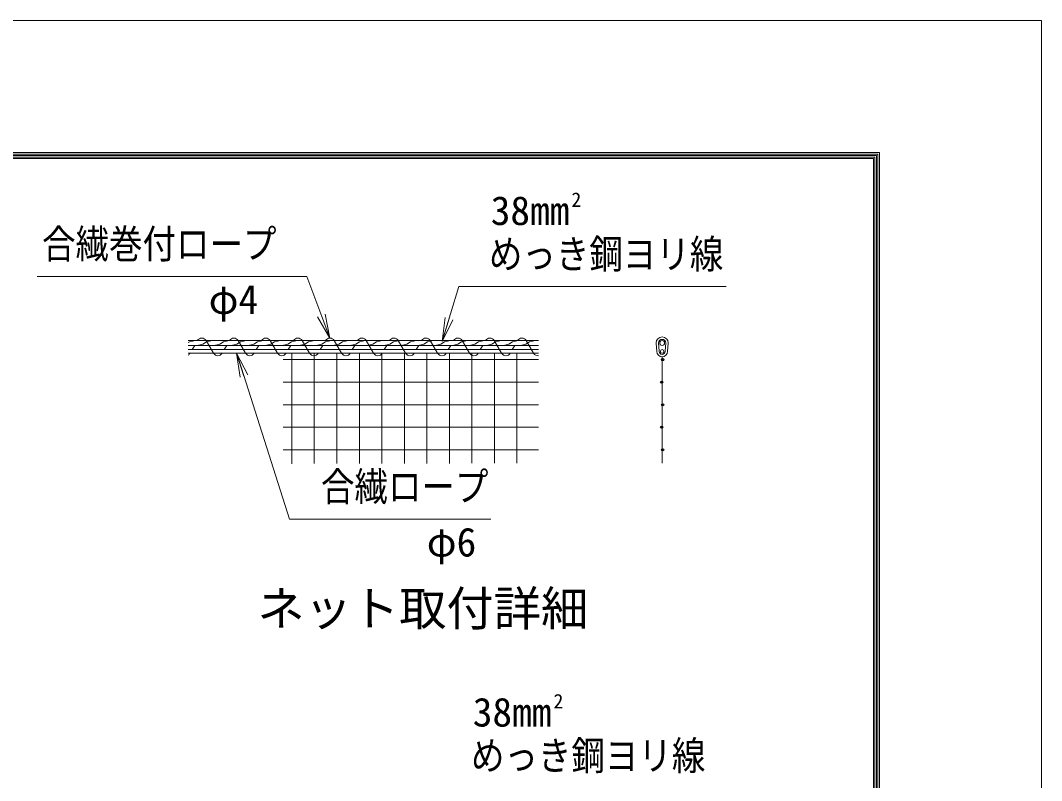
# Model space of a CAD drawing. Units: millimetres at full size; details may follow other scales. Extents: x -16800 to 16800, y -11880 to 11880.
# Drawn here: x 9998 to 16800, y 6820 to 11880 of the extents above; entities that cross this region are included whole.
import ezdxf
from ezdxf.enums import TextEntityAlignment as Align

# ---------------------------------------------------------------- set-up
doc = ezdxf.new("R2010")
doc.units = ezdxf.units.MM
doc.header["$LTSCALE"] = 40
for name, color, linetype, lineweight in [('0-2_D-STR3', 3, 'Continuous', 13), ('0-7_0', 7, 'Continuous', 18), ('0-9_D-STR-TXT', 7, 'Continuous', 13), ('0-A_D-STR2', 7, 'Continuous', 13), ('0-B_D-TTL-TXT', 7, 'Continuous', 13), ('0-C_D-TTL', 7, 'Continuous', 18)]:
    doc.layers.add(name, color=color, linetype=linetype, lineweight=lineweight)
doc.styles.add('ＭＳ ゴシック', font='')
doc.styles.get('ＭＳ ゴシック').set_extended_font_data('MS Gothic')

# ---------------------------------------------------------------- blocks, each defined once
blk = doc.blocks.new('_Open')
at = {"layer": '0-7_0'}
blk.add_line((-40, 6.67), (0, 0), dxfattribs=at)
blk.add_lwpolyline([(-40, -6.67), (0, 0), (-40, 0)], dxfattribs=at)

msp = doc.modelspace()

# ---------------------------------------------------------------- linework, layer by layer
at = {"layer": '0-2_D-STR3'}
for p, q in [((11115.36, 9749.04), (13448.69, 9749.04)), ((14236.71, 9676.47), (14232.71, 9732.47)), ((14252.67, 9677.61), (14248.67, 9733.61)), ((14292.71, 9677.61), (14296.71, 9733.61)), ((14308.67, 9676.47), (14312.67, 9732.47)), ((11115.36, 9717.04), (13448.69, 9717.04)), ((13448.69, 9689.04), (11115.36, 9689.04)), ((13448.69, 9665.04), (11115.36, 9665.04))]:
    msp.add_line(p, q, dxfattribs=at)
at = {"layer": '0-2_D-STR3', "color": 4}
for p, q in [((11234.86, 9749.04), (11284.6, 9665.04)), ((11448.06, 9749.04), (11497.8, 9665.04)), ((11661.27, 9749.04), (11711.01, 9665.04)), ((11874.47, 9749.04), (11924.21, 9665.04)), ((12087.68, 9749.04), (12137.42, 9665.04)), ((12300.88, 9749.04), (12350.63, 9665.04)), ((12514.09, 9749.04), (12563.83, 9665.04)), ((12727.29, 9749.04), (12777.04, 9665.04)), ((12940.5, 9749.04), (12990.24, 9665.04)), ((13153.71, 9749.04), (13203.45, 9665.04)), ((13366.91, 9749.04), (13416.65, 9665.04)), ((11159.05, 9717.04), (11142.46, 9689.04)), ((11372.25, 9717.04), (11355.67, 9689.04)), ((11585.46, 9717.04), (11568.88, 9689.04)), ((11798.66, 9717.04), (11782.08, 9689.04)), ((12011.87, 9717.04), (11995.29, 9689.04)), ((12225.07, 9717.04), (12208.49, 9689.04)), ((12438.28, 9717.04), (12421.7, 9689.04)), ((12651.49, 9717.04), (12634.9, 9689.04)), ((12864.69, 9717.04), (12848.11, 9689.04)), ((13077.9, 9717.04), (13061.32, 9689.04)), ((13291.1, 9717.04), (13274.52, 9689.04))]:
    msp.add_line(p, q, dxfattribs=at)
at = {"layer": '0-2_D-STR3'}
for points in [[(11163.36, 9749.04), (11123.35, 9739.79), (11115.36, 9735.18)], [(11276.68, 9749.04), (11236.67, 9739.79), (11212.14, 9725.63), (11175.32, 9717.04)], [(11390.01, 9749.04), (11349.99, 9739.79), (11325.46, 9725.63), (11288.64, 9717.04)], [(11503.33, 9749.04), (11463.32, 9739.79), (11438.78, 9725.63), (11401.97, 9717.04)], [(11616.65, 9749.04), (11576.64, 9739.79), (11552.1, 9725.63), (11515.29, 9717.04)], [(11729.97, 9749.04), (11689.96, 9739.79), (11665.42, 9725.63), (11628.61, 9717.04)], [(11843.3, 9749.04), (11803.28, 9739.79), (11778.75, 9725.63), (11741.93, 9717.04)], [(11956.62, 9749.04), (11916.61, 9739.79), (11892.07, 9725.63), (11855.25, 9717.04)], [(12069.94, 9749.04), (12029.93, 9739.79), (12005.39, 9725.63), (11968.58, 9717.04)], [(12183.26, 9749.04), (12143.25, 9739.79), (12118.71, 9725.63), (12081.9, 9717.04)], [(12296.58, 9749.04), (12256.57, 9739.79), (12232.04, 9725.63), (12195.22, 9717.04)], [(12409.91, 9749.04), (12369.89, 9739.79), (12345.36, 9725.63), (12308.54, 9717.04)], [(12523.23, 9749.04), (12483.22, 9739.79), (12458.68, 9725.63), (12421.87, 9717.04)], [(12636.55, 9749.04), (12596.54, 9739.79), (12572, 9725.63), (12535.19, 9717.04)], [(12749.87, 9749.04), (12709.86, 9739.79), (12685.33, 9725.63), (12648.51, 9717.04)], [(12863.2, 9749.04), (12823.18, 9739.79), (12798.65, 9725.63), (12761.83, 9717.04)], [(12976.52, 9749.04), (12936.51, 9739.79), (12911.97, 9725.63), (12875.16, 9717.04)], [(13089.84, 9749.04), (13049.83, 9739.79), (13025.29, 9725.63), (12988.48, 9717.04)], [(13203.16, 9749.04), (13163.15, 9739.79), (13138.61, 9725.63), (13101.8, 9717.04)], [(13316.49, 9749.04), (13276.47, 9739.79), (13251.94, 9725.63), (13215.12, 9717.04)], [(13429.81, 9749.04), (13389.8, 9739.79), (13365.26, 9725.63), (13328.44, 9717.04)]]:
    msp.add_lwpolyline(points, dxfattribs=at)
for centre, radius in [((14272.69, 9733.04), 16), ((14272.69, 9677.04), 12)]:
    msp.add_circle(centre, radius, dxfattribs=at)
at = {"layer": '0-2_D-STR3', "color": 4}
for centre, start, end in [((11206.43, 9733.32), 28.93798, 151.06202), ((11419.63, 9733.32), 28.93798, 151.06202), ((11632.84, 9733.32), 28.93798, 151.06202), ((11846.04, 9733.32), 28.93798, 151.06202), ((12059.25, 9733.32), 28.93798, 151.06202), ((12272.45, 9733.32), 28.93798, 151.06202), ((12485.66, 9733.32), 28.93798, 151.06202), ((12698.86, 9733.32), 28.93798, 151.06202), ((12912.07, 9733.32), 28.93798, 151.06202), ((13125.28, 9733.32), 28.93798, 151.06202), ((13338.48, 9733.32), 28.93798, 151.06202), ((11099.82, 9680.76), 298.5737, 331.06202), ((11313.03, 9680.76), 208.93798, 331.06202), ((11526.23, 9680.76), 208.93798, 331.06202), ((11739.44, 9680.76), 208.93798, 331.06202), ((11952.65, 9680.76), 208.93798, 331.06202), ((12165.85, 9680.76), 208.93798, 331.06202), ((12379.06, 9680.76), 208.93798, 331.06202), ((12592.26, 9680.76), 208.93798, 331.06202), ((12805.47, 9680.76), 208.93798, 331.06202), ((13018.67, 9680.76), 208.93798, 331.06202), ((13231.88, 9680.76), 208.93798, 331.06202), ((13445.08, 9680.76), 208.93798, 276.37941)]:
    msp.add_arc(centre, 32.49, start, end, dxfattribs=at)
at = {"layer": '0-2_D-STR3'}
for centre, radius, start, end in [((14272.69, 9733.04), 40, 0, 180), ((14272.69, 9733.04), 40, 0, 180), ((14272.69, 9733.04), 24, 0, 180), ((14272.69, 9677.04), 36, 180, 0), ((14272.69, 9677.04), 20, 180, 0)]:
    msp.add_arc(centre, radius, start, end, dxfattribs=at)
at = {"layer": '0-9_D-STR-TXT'}
for points in [[(10110.54, 10174.68), (11905.1, 10174.68), (12058.54, 9767.68)], [(14699.43, 10109.55), (12918.07, 10109.55), (12807.66, 9744.55)], [(13131.14, 8559.44), (11791.41, 8559.44), (11438.55, 9663.14)]]:
    msp.add_lwpolyline(points, dxfattribs=at)
at = {"layer": '0-A_D-STR2'}
for p, q in [((11805.71, 8929.72), (11805.71, 9665.04)), ((11955.71, 8930.02), (11955.71, 9665.04)), ((12105.71, 8930.32), (12105.71, 9665.04)), ((12255.71, 8930.63), (12255.71, 9665.04)), ((12405.71, 8930.93), (12405.71, 9665.04)), ((12555.71, 8931.24), (12555.71, 9665.04)), ((12705.71, 8931.54), (12705.71, 9665.04)), ((12855.71, 8931.84), (12855.71, 9665.04)), ((13005.71, 8932.15), (13005.71, 9665.04)), ((13155.71, 8932.45), (13155.71, 9665.04)), ((13305.71, 8932.75), (13305.71, 9665.04)), ((11748.94, 9622.06), (13448.69, 9622.06)), ((14272.69, 9641.04), (14272.69, 8933.04)), ((11748.94, 9472.06), (13448.69, 9472.06)), ((11748.94, 9322.06), (13448.69, 9322.06)), ((11748.94, 9172.06), (13448.69, 9172.06)), ((11748.94, 9022.06), (13448.69, 9022.06))]:
    msp.add_line(p, q, dxfattribs=at)
for centre in [(14272.69, 9622.06), (14279.36, 9622.06), (14266.03, 9472.06), (14272.69, 9472.06), (14272.69, 9322.06), (14279.36, 9322.06), (14266.03, 9172.06), (14272.69, 9172.06), (14272.69, 9022.06), (14279.36, 9022.06)]:
    msp.add_circle(centre, 6.67, dxfattribs=at)
at = {"layer": '0-C_D-TTL', "color": 2}
msp.add_lwpolyline([(-16800, 11880), (16800, 11880), (16800, -11880), (-16800, -11880)], close=True, dxfattribs=at)
at = {"layer": '0-C_D-TTL'}
for points in [[(-15720, 11000), (15720, 11000), (15720, -11000), (-15720, -11000)], [(-15710, 10990), (15710, 10990), (15710, -10990), (-15710, -10990)], [(-15700, 10980), (15700, 10980), (15700, -10980), (-15700, -10980)], [(-15690, 10970), (15690, 10970), (15690, -10970), (-15690, -10970)], [(-15680, 10960), (15680, 10960), (15680, -10960), (-15680, -10960)]]:
    msp.add_lwpolyline(points, close=True, dxfattribs=at)

# ---------------------------------------------------------------- block references
at = {"layer": '0-9_D-STR-TXT', "xscale": 4, "yscale": 4}
for p, rotation in [((12059.25, 9765.81), 290.65707), ((12807.08, 9742.64), 253.16926), ((11437.94, 9665.04), 107.72935)]:
    msp.add_blockref('_Open', p, dxfattribs=dict(at, rotation=rotation))

# ---------------------------------------------------------------- texts
at = {"layer": '0-9_D-STR-TXT', "style": 'ＭＳ ゴシック'}
for s, height, p in [('38mm', 192.4, (13130.9, 10460.49)), ('2', 96.19, (13668.54, 10610.2)), ('φ4', 192.4, (11251.86, 9869.05)), ('φ6', 192.4, (12704.54, 8253.82)), ('38mm', 192.4, (13011.35, 7122.18)), ('2', 96.19, (13548.99, 7271.89))]:
    msp.add_text(s, height=height, dxfattribs=at).set_placement(p, align=Align.BOTTOM_LEFT)
at = {"layer": '0-9_D-STR-TXT', "style": 'ＭＳ ゴシック', "width": 0.85}
for s, p in [('合繊巻付ロープ', (10142.17, 10238.73)), ('めっき鋼ヨリ線', (13118.72, 10171.06)), ('合繊ロープ', (12000.18, 8623.49)), ('めっき鋼ヨリ線', (12999.17, 6832.76))]:
    msp.add_text(s, height=192.4, dxfattribs=at).set_placement(p, align=Align.BOTTOM_LEFT)
at = {"layer": '0-B_D-TTL-TXT', "style": 'ＭＳ ゴシック'}
msp.add_text('ネット取付詳細', height=230.8, dxfattribs=at).set_placement((11576.35, 7781.61), align=Align.BOTTOM_LEFT)

doc.saveas('drawing.dxf')
